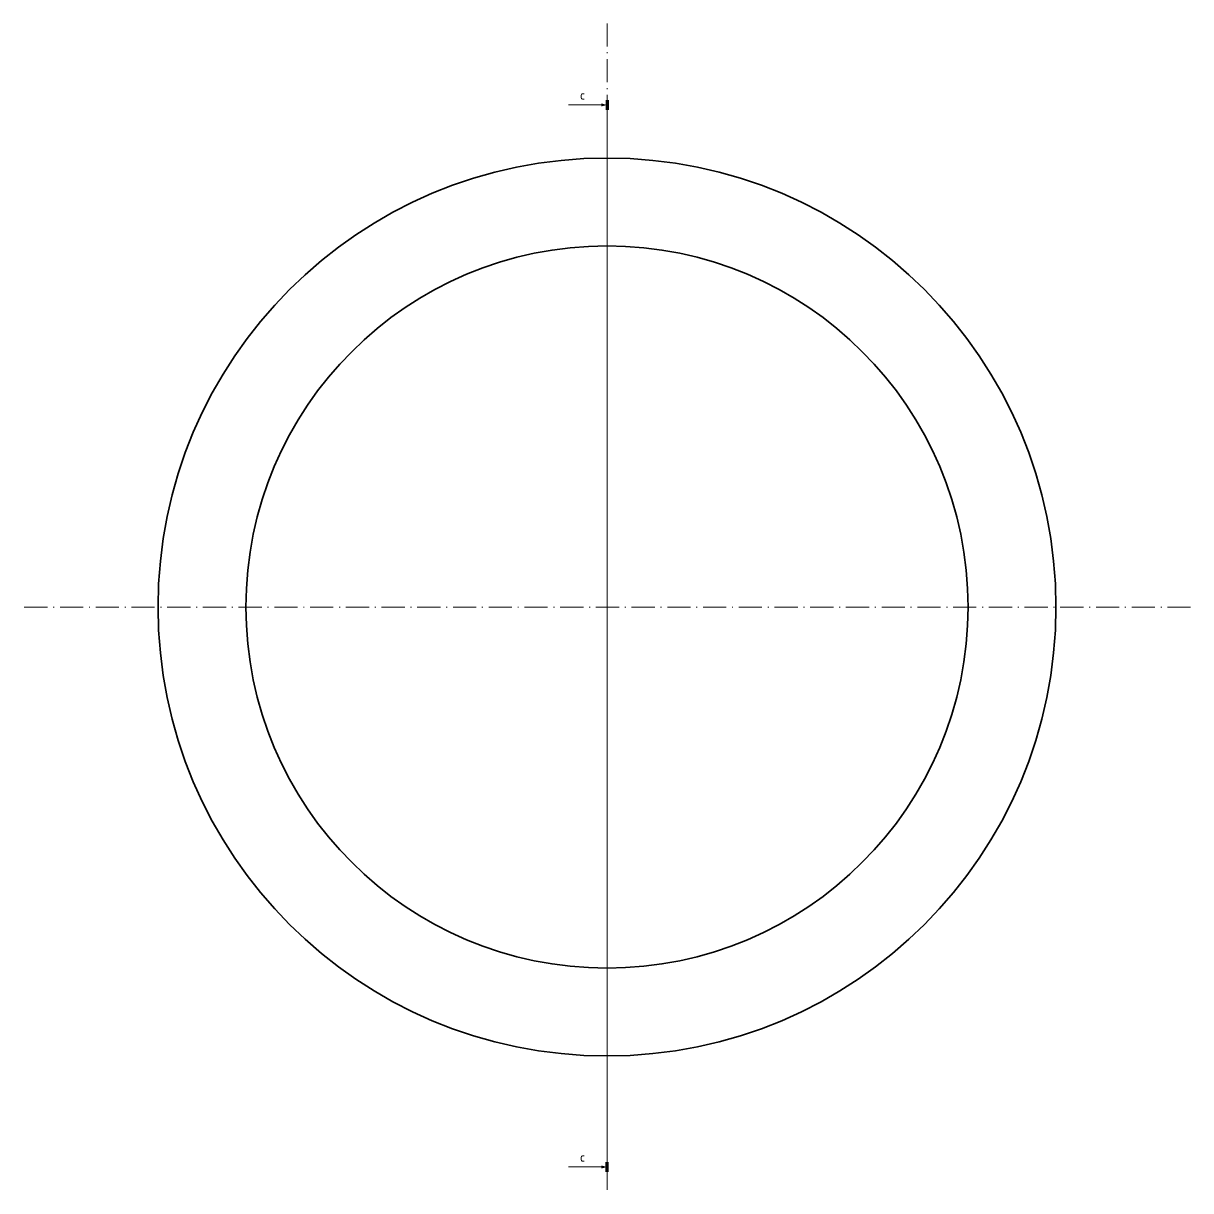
# Model space of a CAD drawing. Extents: x -214 to 8941, y -1198 to 2514.
# Drawn here: x 1541 to 2146, y 840 to 1445 of the extents above; entities that cross this region are included whole.
import ezdxf

# ---------------------------------------------------------------- set-up
doc = ezdxf.new("R2010")
doc.units = 0
doc.linetypes.add('DASHDOT', pattern=[18.5, 12, -3, 0.5, -3])

msp = doc.modelspace()

# ---------------------------------------------------------------- linework, layer by layer
at = {"color": 7, "linetype": 'DASHDOT', "lineweight": 13}
for p, q in [((1843.5192, 1444.774), (1843.5192, 840.274)), ((1843.5192, 1400.024), (1843.5192, 855.024)), ((2145.7692, 1142.524), (1541.2692, 1142.524))]:
    msp.add_line(p, q, dxfattribs=at)
at = {"color": 7, "lineweight": 13}
for p, q in [((1840.6214, 1402.524), (1823.5192, 1402.524)), ((1840.6214, 852.524), (1823.5192, 852.524))]:
    msp.add_line(p, q, dxfattribs=at)
at = {"color": 7, "lineweight": 100}
for p, q in [((1843.5192, 1405.024), (1843.5192, 1400.024)), ((1843.5192, 850.024), (1843.5192, 855.024))]:
    msp.add_line(p, q, dxfattribs=at)
at = {"color": 7, "lineweight": 13}
for points in [[(1831.621, 1405.499), (1830.851, 1405.499), (1830.536, 1405.604), (1830.431, 1405.709), (1830.291, 1405.919), (1830.186, 1406.304), (1830.221, 1407.424), (1830.396, 1407.949), (1830.571, 1408.194), (1830.781, 1408.299), (1831.656, 1408.299)], [(1831.621, 855.499), (1830.851, 855.499), (1830.536, 855.604), (1830.431, 855.709), (1830.291, 855.919), (1830.186, 856.304), (1830.221, 857.424), (1830.396, 857.949), (1830.571, 858.194), (1830.781, 858.299), (1831.656, 858.299)]]:
    msp.add_lwpolyline(points, dxfattribs=at)
at = {"color": 7, "lineweight": 35}
for radius in [232.5, 186.9881]:
    msp.add_circle((1843.5192, 1142.524), radius, dxfattribs=at)
at = {"color": 7, "lineweight": 13}
for points in [[(1840.6214, 1401.7476), (1843.5192, 1402.524), (1840.6214, 1403.3005)], [(1840.6214, 851.7476), (1843.5192, 852.524), (1840.6214, 853.3004)]]:
    msp.add_solid(points, dxfattribs=at)

doc.saveas('drawing.dxf')
